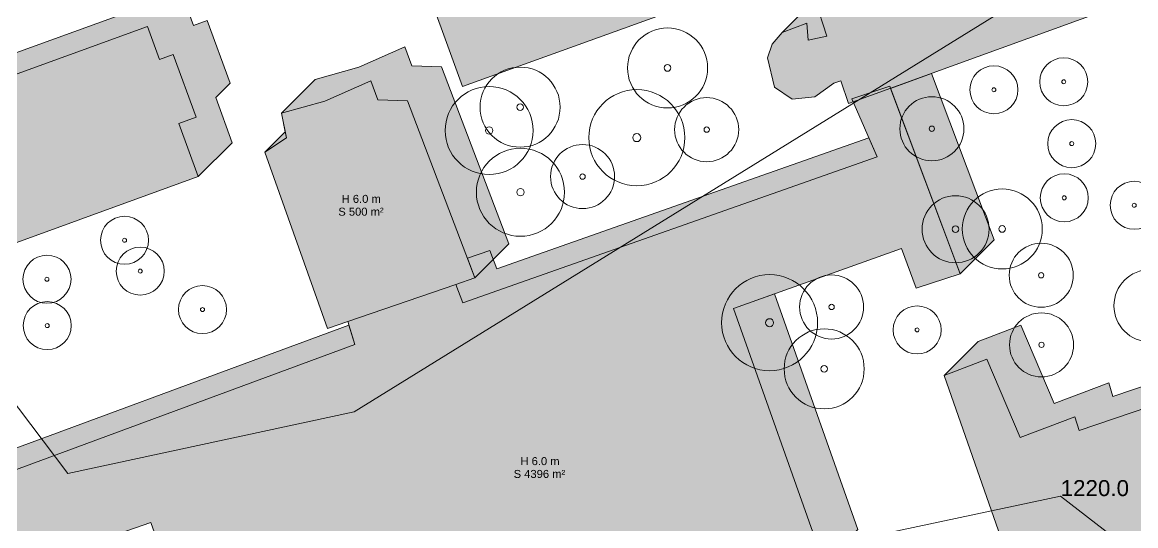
# Model space of a CAD drawing. Header units: metres. Extents: x -3 to 678, y -7 to 632.
# Drawn here: x 378.9 to 518.1, y 179.9 to 242.8 of the extents above; entities that cross this region are included whole.
import ezdxf

# ---------------------------------------------------------------- set-up
doc = ezdxf.new("R2010")
doc.units = ezdxf.units.M
doc.header["$MEASUREMENT"] = 0
for name, color, linetype, lineweight, true_color in [('TPX_BUILDING_AREAS_TEXT', 18, 'CONTINUOUS', 0, 0x000000), ('TPX_BUILDING_HEIGHTS_TEXT', 18, 'CONTINUOUS', 0, 0x000000), ('TPX_BUILDINGS', 18, 'CONTINUOUS', 0, 0x000000), ('TPX_BUILDINGS_HATCH', 7, 'CONTINUOUS', 0, 0xf0f0f0), ('TPX_BUILDINGS_SHADOWS_HATCH', 18, 'CONTINUOUS', 0, 0x000000), ('TPX_BUILDINGS_SHADOWS_OUTLINES', 18, 'CONTINUOUS', 0, 0x000000), ('TPX_CONTOUR_LINES_5M', 252, 'CONTINUOUS', 0, 0x969696), ('TPX_CONTOUR_LINES_5M_TEXT', 18, 'CONTINUOUS', 0, 0x000000), ('TPX_VEGETATION_TREES_INDIVIDUAL', 116, 'CONTINUOUS', 0, 0x136734)]:
    doc.layers.add(name, color=color, linetype=linetype, lineweight=lineweight, true_color=true_color)
doc.styles.add('TPX_TEXTE', font='arial.ttf')

# ---------------------------------------------------------------- blocks, each defined once
blk = doc.blocks.new('TREETR004_CR045')
at = {"layer": 'TPX_VEGETATION_TREES_INDIVIDUAL'}
for radius in [4.52, 0.417]:
    blk.add_circle((0, 0, 0.04), radius, dxfattribs=at)
blk = doc.blocks.new('TREETR003_CR030')
at = {"layer": 'TPX_VEGETATION_TREES_INDIVIDUAL'}
for radius in [3, 0.25]:
    blk.add_circle((0, 0, 0.04), radius, dxfattribs=at)
blk = doc.blocks.new('TREETR005_CR060')
at = {"layer": 'TPX_VEGETATION_TREES_INDIVIDUAL'}
for radius in [6, 0.5]:
    blk.add_circle((0, 0, 0.04), radius, dxfattribs=at)
blk = doc.blocks.new('TREETR005_CR055')
at = {"layer": 'TPX_VEGETATION_TREES_INDIVIDUAL'}
for radius in [5.5, 0.458]:
    blk.add_circle((0, 0, 0.04), radius, dxfattribs=at)
blk = doc.blocks.new('TREETR004_CR042')
at = {"layer": 'TPX_VEGETATION_TREES_INDIVIDUAL'}
for radius in [4.19, 0.417]:
    blk.add_circle((0, 0, 0.04), radius, dxfattribs=at)
blk = doc.blocks.new('TREETR003_CR040')
at = {"layer": 'TPX_VEGETATION_TREES_INDIVIDUAL'}
for radius in [4, 0.333]:
    blk.add_circle((0, 0, 0.04), radius, dxfattribs=at)
blk = doc.blocks.new('TREETR004_CR050')
at = {"layer": 'TPX_VEGETATION_TREES_INDIVIDUAL'}
for radius in [5, 0.417]:
    blk.add_circle((0, 0, 0.04), radius, dxfattribs=at)

msp = doc.modelspace()

# ---------------------------------------------------------------- hatches: boundary and pattern name
at = {"layer": 'TPX_BUILDINGS_HATCH'}
for points in [[(475.7, 267.41), (428.31, 250.29), (433.95, 234.79), (481.36, 251.89), (475.7, 267.41)], [(472.65, 240.06), (472.06, 238.35), (472.94, 234.71), (475.16, 233.19), (477.96, 233.49), (480.35, 235.22), (481.22, 235.51), (482.19, 232.64), (517.48, 245.44), (513, 258.27), (478.01, 245.57), (479.46, 241.06), (477.16, 240.58), (476.96, 242.68), (473.88, 241.53), (472.65, 240.06)], [(356.93, 220.1), (349.7, 217.47), (351.32, 213.03), (352.98, 213.64), (355.42, 206.98), (400.93, 223.52), (398.5, 230.17), (400.68, 230.96), (397.81, 238.79), (396.09, 238.16), (394.59, 242.28), (354.18, 227.6), (356.93, 220.1)], [(411.97, 228.38), (409.25, 226.57), (417.1, 204.55), (419.61, 205.42), (433.13, 210.05), (435.51, 210.87), (427.08, 232.99), (423.38, 233.13), (422.51, 235.51), (416.74, 232.97), (411.32, 231.43), (411.97, 228.38)], [(420.51, 202.56), (364.29, 181.8), (369.75, 166.21), (375.94, 168.7), (374.3, 173.13), (394.99, 180.3), (406.2, 148.91), (431.46, 157.98), (433.17, 154.19), (439.08, 156.18), (438.41, 160.01), (439.32, 162.12), (441.28, 163.59), (444.07, 164.58), (446.78, 163.97), (449.99, 160.12), (455.44, 161.96), (454, 165.98), (479.11, 175.2), (467.83, 207.05), (488.81, 214.55), (490.62, 209.59), (496.15, 211.38), (487.33, 234.83), (482.58, 233.24), (485.76, 226), (434.01, 207.76), (433.13, 210.05), (419.61, 205.42), (420.51, 202.56)], [(499.45, 200.71), (494.13, 198.67), (508.58, 157.33), (513.49, 158.92), (514.86, 155.42), (554.55, 170.95), (556.68, 166.15), (606.68, 183.91), (600.19, 200.33), (569.4, 190.26), (570.2, 187.82), (560.48, 184.4), (558.64, 189.11), (557.26, 188.75), (555.65, 190.9), (553.59, 192.24), (551.52, 191.42), (549.52, 195.34), (551.89, 196.32), (548.96, 203.59), (544.49, 202.38), (542.94, 205.14), (523.62, 197.78), (524.14, 196.27), (510.99, 191.81), (510.47, 193.52), (503.63, 190.93), (499.45, 200.71)]]:
    msp.add_hatch(color=256, dxfattribs=at).paths.add_polyline_path(points)
at = {"layer": 'TPX_BUILDINGS_SHADOWS_HATCH'}
for points in [[(478.12, 245.77), (473.88, 241.53), (476.96, 242.68), (477.16, 240.58), (479.46, 241.06), (478.01, 245.57), (513, 258.27), (517.48, 245.44), (521.73, 249.68), (517.24, 262.51), (482.25, 249.81), (478.26, 245.82), (478.12, 245.77)], [(358.42, 231.85), (354.18, 227.6), (394.59, 242.28), (396.09, 238.16), (397.81, 238.79), (400.68, 230.96), (398.5, 230.17), (400.93, 223.52), (405.17, 227.76), (403.11, 233.39), (404.93, 235.21), (402.05, 243.04), (400.34, 242.41), (398.83, 246.53), (358.42, 231.85)], [(415.56, 235.67), (411.32, 231.43), (416.74, 232.97), (422.51, 235.51), (423.38, 233.13), (427.08, 232.99), (435.51, 210.87), (439.75, 215.11), (431.32, 237.23), (427.62, 237.37), (426.75, 239.75), (420.98, 237.21), (415.56, 235.67)], [(492.57, 236.41), (487.44, 234.54), (496.15, 211.38), (500.39, 215.62), (492.57, 236.41)], [(475.16, 233.19), (472.94, 234.71), (475.16, 233.19), (477.96, 233.49), (475.16, 233.19)], [(411.81, 229.13), (411.32, 231.43), (411.81, 229.13), (411.81, 229.13)], [(411.81, 229.13), (409.25, 226.57), (411.97, 228.38), (411.81, 229.13)], [(435.51, 210.87), (433.13, 210.05), (434.01, 207.76), (485.76, 226), (484.71, 228.38), (438.25, 212), (437.37, 214.3), (434.57, 213.34), (435.51, 210.87)], [(472.93, 208.87), (467.83, 207.05), (479.11, 175.2), (483.36, 179.44), (472.93, 208.87)], [(498.37, 202.92), (494.13, 198.67), (499.45, 200.71), (503.63, 190.93), (510.47, 193.52), (510.99, 191.81), (524.14, 196.27), (523.62, 197.78), (542.94, 205.14), (544.49, 202.38), (548.96, 203.59), (551.89, 196.32), (549.52, 195.34), (551.52, 191.42), (553.59, 192.24), (555.65, 190.9), (557.26, 188.75), (558.64, 189.11), (560.48, 184.4), (570.2, 187.82), (569.4, 190.26), (600.19, 200.33), (606.68, 183.91), (610.92, 188.15), (604.43, 204.58), (573.64, 194.5), (569.44, 190.3), (564.73, 188.64), (562.88, 193.35), (561.51, 192.99), (559.9, 195.15), (557.83, 196.48), (555.76, 195.66), (554.23, 198.67), (556.13, 200.57), (553.21, 207.83), (548.73, 206.62), (547.18, 209.38), (527.86, 202.03), (525.3, 199.46), (515.23, 196.05), (514.71, 197.76), (507.87, 195.17), (503.7, 204.96), (498.37, 202.92)], [(368.53, 186.05), (364.29, 181.8), (420.51, 202.56), (419.76, 204.96), (368.53, 186.05)]]:
    msp.add_hatch(color=256, dxfattribs=at).paths.add_polyline_path(points)

# ---------------------------------------------------------------- linework, layer by layer
at = {"layer": 'TPX_BUILDINGS', "elevation": 0.04}
for points in [[(475.7, 267.41), (428.31, 250.29), (433.95, 234.79), (481.36, 251.89)], [(472.65, 240.06), (472.06, 238.35), (472.94, 234.71), (475.16, 233.19), (477.96, 233.49), (480.35, 235.22), (481.22, 235.51), (482.19, 232.64), (517.48, 245.44), (513, 258.27), (478.01, 245.57), (479.46, 241.06), (477.16, 240.58), (476.96, 242.68), (473.88, 241.53)], [(356.93, 220.1), (349.7, 217.47), (351.32, 213.03), (352.98, 213.64), (355.42, 206.98), (400.93, 223.52), (398.5, 230.17), (400.68, 230.96), (397.81, 238.79), (396.09, 238.16), (394.59, 242.28), (354.18, 227.6)], [(411.97, 228.38), (409.25, 226.57), (417.1, 204.55), (419.61, 205.42), (433.13, 210.05), (435.51, 210.87), (427.08, 232.99), (423.38, 233.13), (422.51, 235.51), (416.74, 232.97), (411.32, 231.43)]]:
    msp.add_lwpolyline(points, close=True, dxfattribs=at)
for points in [[(479.11, 175.2), (467.83, 207.05), (488.81, 214.55), (490.62, 209.59), (496.15, 211.38), (487.33, 234.83), (482.58, 233.24), (485.76, 226), (434.01, 207.76), (433.13, 210.05), (419.61, 205.42), (420.51, 202.56), (364.29, 181.8), (369.75, 166.21)], [(524.14, 196.27), (510.99, 191.81), (510.47, 193.52), (503.63, 190.93), (499.45, 200.71), (494.13, 198.67), (508.58, 157.33), (513.49, 158.92), (514.86, 155.42), (554.55, 170.95)], [(374.3, 173.13), (394.99, 180.3), (406.2, 148.91)]]:
    msp.add_lwpolyline(points, dxfattribs=at)
at = {"layer": 'TPX_BUILDINGS_SHADOWS_OUTLINES', "elevation": 0.04}
for points in [[(478.12, 245.77), (473.88, 241.53), (476.96, 242.68), (477.16, 240.58), (479.46, 241.06), (478.01, 245.57), (513, 258.27), (517.48, 245.44), (521.73, 249.68), (517.24, 262.51), (482.25, 249.81), (478.26, 245.82)], [(358.42, 231.85), (354.18, 227.6), (394.59, 242.28), (396.09, 238.16), (397.81, 238.79), (400.68, 230.96), (398.5, 230.17), (400.93, 223.52), (405.17, 227.76), (403.11, 233.39), (404.93, 235.21), (402.05, 243.04), (400.34, 242.41), (398.83, 246.53)], [(415.56, 235.67), (411.32, 231.43), (416.74, 232.97), (422.51, 235.51), (423.38, 233.13), (427.08, 232.99), (435.51, 210.87), (439.75, 215.11), (431.32, 237.23), (427.62, 237.37), (426.75, 239.75), (420.98, 237.21)], [(492.57, 236.41), (487.44, 234.54), (496.15, 211.38), (500.39, 215.62)], [(475.16, 233.19), (472.94, 234.71), (475.16, 233.19), (477.96, 233.49)], [(411.81, 229.13), (411.32, 231.43), (411.81, 229.13)], [(411.81, 229.13), (409.25, 226.57), (411.97, 228.38)], [(435.51, 210.87), (433.13, 210.05), (434.01, 207.76), (485.76, 226), (484.71, 228.38), (438.25, 212), (437.37, 214.3), (434.57, 213.34)], [(472.93, 208.87), (467.83, 207.05), (479.11, 175.2), (483.36, 179.44)], [(368.53, 186.05), (364.29, 181.8), (420.51, 202.56), (419.76, 204.96)]]:
    msp.add_lwpolyline(points, close=True, dxfattribs=at)
msp.add_lwpolyline([(525.3, 199.46), (515.23, 196.05), (514.71, 197.76), (507.87, 195.17), (503.7, 204.96), (498.37, 202.92), (494.13, 198.67), (499.45, 200.71), (503.63, 190.93), (510.47, 193.52), (510.99, 191.81), (524.14, 196.27)], dxfattribs=at)
at = {"layer": 'TPX_CONTOUR_LINES_5M', "elevation": 0.05}
for points in [[(669.99, 263.15), (657.58, 263.15), (649.69, 283.76), (632.77, 299.62), (607.95, 298.11), (583.14, 288.36), (558.32, 253.37), (533.51, 254.96), (508.69, 248.73), (420.42, 194.15), (384.62, 186.44), (359.81, 219.24), (324.13, 194.15), (327.67, 164.28), (310.18, 139.44), (285.36, 121.97)], [(669.99, 99.48), (632.77, 102.34), (607.95, 83.67), (582.79, 104.54), (574.53, 134.41), (558.32, 162.47), (533.51, 164.39), (508.69, 183.6), (434.25, 167.78), (409.44, 146.08), (390.92, 104.54), (409.44, 97.05), (415.13, 74.67), (404.41, 44.8), (408.94, 0)]]:
    msp.add_lwpolyline(points, dxfattribs=at)

# ---------------------------------------------------------------- block references
at = {"layer": 'TPX_VEGETATION_TREES_INDIVIDUAL'}
for name, p in [('TREETR004_CR050', (459.57, 237.1, 0.04)), ('TREETR003_CR030', (509.08, 235.37, 0.04)), ('TREETR004_CR050', (441.15, 232.2, 0.04)), ('TREETR003_CR030', (500.35, 234.37, 0.04)), ('TREETR005_CR055', (437.28, 229.28, 0.04)), ('TREETR005_CR060', (455.73, 228.39, 0.04)), ('TREETR003_CR040', (464.46, 229.39, 0.04)), ('TREETR003_CR040', (492.6, 229.5, 0.04)), ('TREETR003_CR030', (510.08, 227.64, 0.04)), ('TREETR005_CR055', (441.19, 221.57, 0.04)), ('TREETR003_CR040', (448.95, 223.53, 0.04)), ('TREETR003_CR030', (509.14, 220.87, 0.04)), ('TREETR003_CR030', (517.88, 219.94, 0.04)), ('TREETR004_CR050', (501.39, 216.98, 0.04)), ('TREETR004_CR042', (495.56, 216.95, 0.04)), ('TREETR003_CR030', (391.72, 215.57, 0.04)), ('TREETR003_CR030', (393.68, 211.71, 0.04)), ('TREETR003_CR040', (506.26, 211.2, 0.04)), ('TREETR003_CR030', (382.03, 210.7, 0.04)), ('TREETR004_CR045', (519.87, 207.39, 0.04)), ('TREETR005_CR060', (472.32, 205.27, 0.04)), ('TREETR003_CR040', (480.07, 207.23, 0.04)), ('TREETR003_CR030', (401.46, 206.91, 0.04)), ('TREETR003_CR030', (382.06, 204.9, 0.04)), ('TREETR003_CR030', (490.76, 204.37, 0.04)), ('TREETR003_CR040', (506.3, 202.5, 0.04)), ('TREETR004_CR050', (479.14, 199.5, 0.04))]:
    msp.add_blockref(name, p, dxfattribs=at)

# ---------------------------------------------------------------- texts
at = {"layer": 'TPX_BUILDING_AREAS_TEXT', "style": 'TPX_TEXTE'}
for s, p in [('S 500 m²', (418.43, 218.64, 0.05)), ('S 4396 m²', (440.34, 185.87, 0.05))]:
    msp.add_text(s, height=1, dxfattribs=at).set_placement(p)
at = {"layer": 'TPX_BUILDING_HEIGHTS_TEXT', "style": 'TPX_TEXTE'}
for p in [(418.85, 220.24, 0.05), (441.19, 187.47, 0.05)]:
    msp.add_text('H 6.0 m', height=1, dxfattribs=at).set_placement(p)
at = {"layer": 'TPX_CONTOUR_LINES_5M_TEXT', "style": 'TPX_TEXTE'}
msp.add_text('1220.0', height=2, dxfattribs=at).set_placement((508.69, 183.6, 0.05))

doc.saveas('drawing.dxf')
